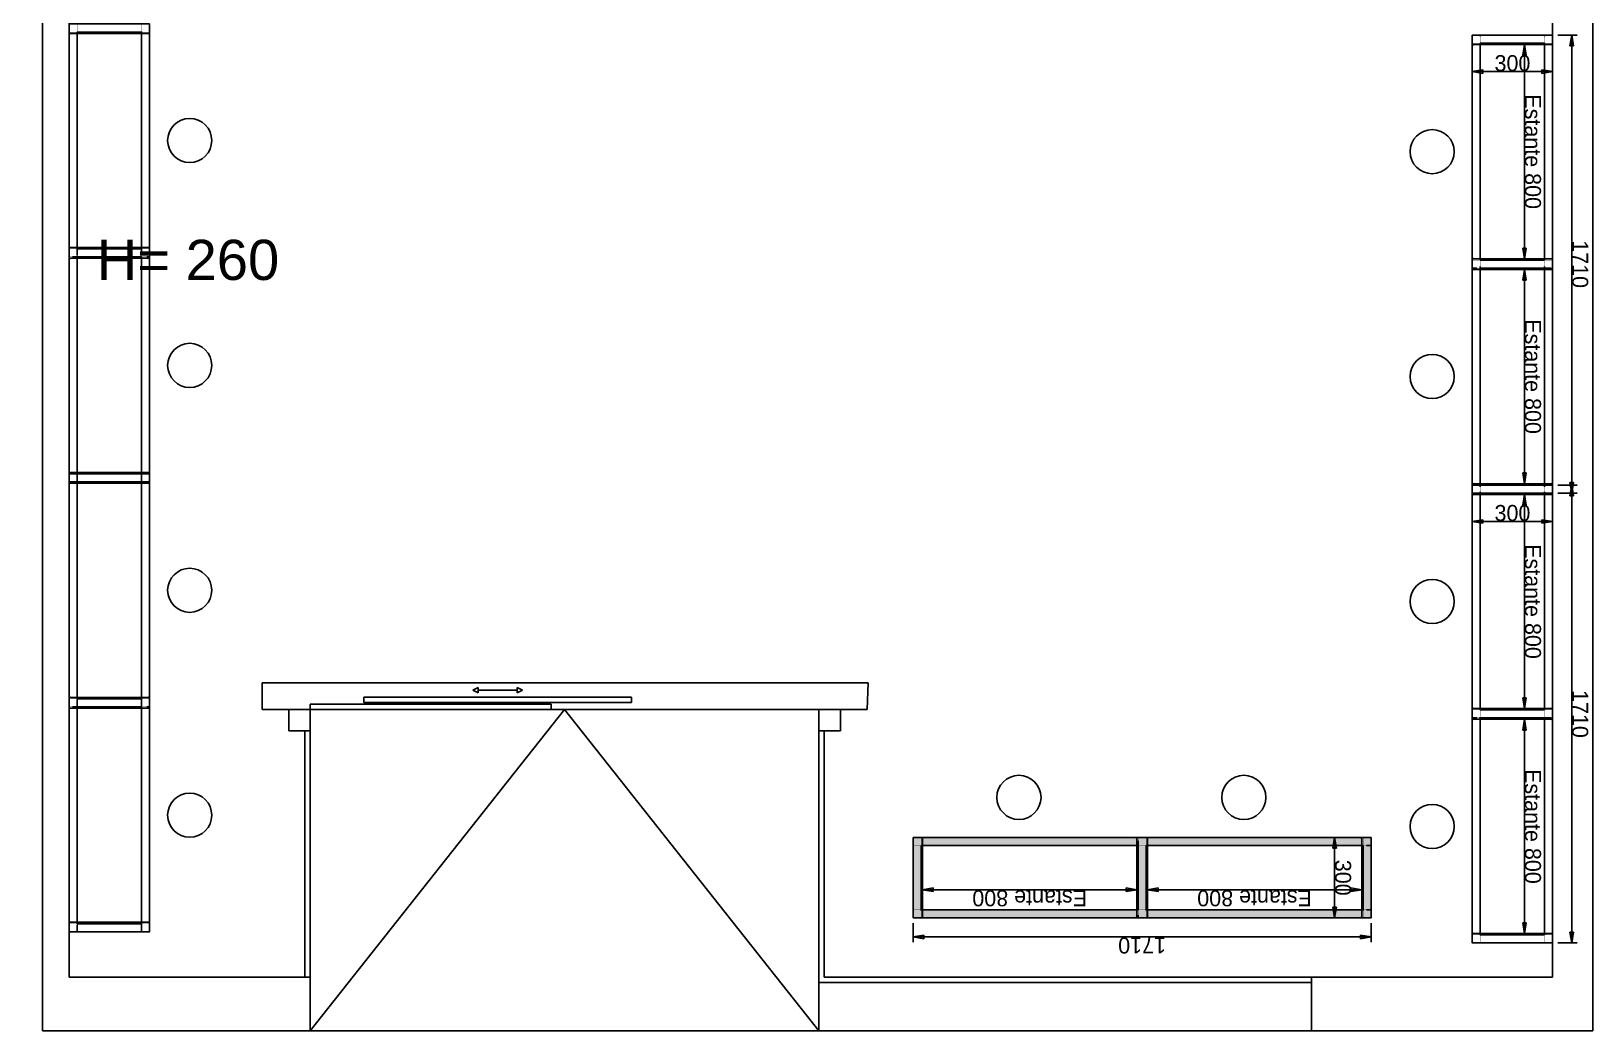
# Model space of a CAD drawing. Header units: inches. Extents: x 216615 to 231886, y -28847 to -680.
# Drawn here: x 226054 to 231886, y -28847 to -25114 of the extents above; entities that cross this region are included whole.
import ezdxf

# ---------------------------------------------------------------- set-up
doc = ezdxf.new("R2010")
doc.units = ezdxf.units.IN
doc.header["$MEASUREMENT"] = 0
doc.linetypes.add('Puntets JB', pattern=[3, 0, -3])
for name, color, linetype in [('Cotas bloques dinámicos PM espacio', 250, 'Continuous'), ('Linea Capa Color 0000 JB', 7, 'Continuous'), ('Linea Capa Color 0140 Blau Vidre JB', 140, 'Continuous')]:
    doc.layers.add(name, color=color, linetype=linetype)
doc.styles.add('Jordi Ava', font='')
doc.styles.get("Standard").update_dxf_attribs({"font": 'arial.ttf'})
doc.styles.get('Jordi Ava').set_extended_font_data('AvantGarde Md BT')
doc.dimstyles.new('Jordi Ava 2015', dxfattribs={"dimtxt": 60, "dimasz": 40, "dimexe": 20, "dimexo": 20, "dimgap": 0.09, "dimtad": 1, "dimdec": 0, "dimzin": 0, "dimdsep": 46, "dimtxsty": 'Jordi Ava', "dimblk": 'CLOSED', "dimcen": 1.5, "dimclrd": 7, "dimclre": 7, "dimclrt": 256, "dimadec": 0, "dimazin": 0, "dimtfac": 0.05, "dimtdec": 0, "dimtofl": 0, "dimtmove": 0, "dimatfit": 3, "dimldrblk": 'CLOSED', "dimfxl": 90, "dimtolj": 1, "dimtzin": 0, "dimlwd": -1, "dimlwe": -1, "dimarcsym": 0})
doc.dimstyles.new('Jordi Ava Vidre 140 2015', dxfattribs={"dimtxt": 60, "dimasz": 40, "dimexe": 20, "dimexo": 20, "dimgap": 0.09, "dimtad": 1, "dimdec": 0, "dimzin": 0, "dimdsep": 46, "dimtxsty": 'Jordi Ava', "dimblk": 'CLOSED', "dimcen": 1.5, "dimclrd": 7, "dimclre": 7, "dimclrt": 256, "dimadec": 0, "dimazin": 0, "dimtfac": 0.05, "dimtdec": 0, "dimtofl": 0, "dimtmove": 0, "dimatfit": 3, "dimldrblk": 'CLOSED', "dimfxl": 90, "dimtolj": 1, "dimtzin": 0, "dimlwd": -1, "dimlwe": -1, "dimarcsym": 0})

# ---------------------------------------------------------------- blocks, each defined once
blk = doc.blocks.new('_Closed')
at = {"color": 0, "linetype": 'ByBlock', "lineweight": -2}
for p, q in [((-1, 0.17), (0, 0)), ((-1, 0.17), (-1, -0.17)), ((0, 0), (-1, -0.17)), ((0, 0), (-1, 0))]:
    blk.add_line(p, q, dxfattribs=at)
blk = doc.blocks.new('*D237')
at = {"layer": 'Cotas bloques dinámicos PM espacio', "color": 7, "ltscale": 10, "transparency": 16777216}
for p, q in [((35, -25), (35, -125)), ((835, -25), (835, -125)), ((75, -105), (795, -105))]:
    blk.add_line(p, q, dxfattribs=at)
at = {"layer": 'Defpoints', "color": 0, "lineweight": 13, "ltscale": 10, "transparency": 16777216}
for p in [(35, -5), (835, -5), (835, -105)]:
    blk.add_point(p, dxfattribs=at)
at = {"layer": 'Cotas bloques dinámicos PM espacio', "color": 7, "ltscale": 10, "transparency": 16777216, "xscale": 40, "yscale": 40, "zscale": 40, "rotation": 180}
blk.add_blockref('_Closed', (35, -105), dxfattribs=at)
at = {"layer": 'Cotas bloques dinámicos PM espacio', "color": 7, "ltscale": 10, "transparency": 16777216, "xscale": 40, "yscale": 40, "zscale": 40}
blk.add_blockref('_Closed', (835, -105), dxfattribs=at)
at = {"layer": 'Cotas bloques dinámicos PM espacio', "color": 140, "ltscale": 10, "transparency": 16777216, "insert": (435, -73.8), "char_height": 60, "attachment_point": 5, "style": 'Jordi Ava'}
blk.add_mtext('\\A1;Estante 800', dxfattribs=at)
blk = doc.blocks.new('*D230')
at = {"layer": 'Cotas bloques dinámicos PM espacio', "color": 7, "ltscale": 10, "transparency": 16777216}
for p, q in [((368036.7, 7441.3), (368036.7, 7512.6)), ((368076.7, 7492.6), (369706.7, 7492.6)), ((369746.7, 7441.3), (369746.7, 7512.6))]:
    blk.add_line(p, q, dxfattribs=at)
at = {"layer": 'Defpoints', "color": 0, "lineweight": 13, "ltscale": 10, "transparency": 16777216}
for p in [(369746.7, 7492.6), (368036.7, 7421.3), (369746.7, 7421.3)]:
    blk.add_point(p, dxfattribs=at)
at = {"layer": 'Cotas bloques dinámicos PM espacio', "color": 7, "ltscale": 10, "transparency": 16777216, "xscale": 40, "yscale": 40, "zscale": 40, "rotation": 180}
blk.add_blockref('_Closed', (368036.7, 7492.6), dxfattribs=at)
at = {"layer": 'Cotas bloques dinámicos PM espacio', "color": 7, "ltscale": 10, "transparency": 16777216, "xscale": 40, "yscale": 40, "zscale": 40}
blk.add_blockref('_Closed', (369746.7, 7492.6), dxfattribs=at)
at = {"layer": 'Cotas bloques dinámicos PM espacio', "ltscale": 10, "transparency": 16777216, "insert": (368891.7, 7523.8), "char_height": 60, "attachment_point": 5, "style": 'Jordi Ava'}
blk.add_mtext('\\A1;1710', dxfattribs=at)
blk = doc.blocks.new('*D231')
at = {"layer": 'Cotas bloques dinámicos PM espacio', "color": 7, "ltscale": 10, "transparency": 16777216}
for p, q in [((368096.7, 7421.3), (368192.9, 7421.3)), ((368172.9, 7381.3), (368172.9, 7161.3)), ((368096.7, 7121.3), (368192.9, 7121.3))]:
    blk.add_line(p, q, dxfattribs=at)
at = {"layer": 'Defpoints', "color": 0, "lineweight": 13, "ltscale": 10, "transparency": 16777216}
for p in [(368076.7, 7421.3), (368076.7, 7121.3), (368172.9, 7121.3)]:
    blk.add_point(p, dxfattribs=at)
at = {"layer": 'Cotas bloques dinámicos PM espacio', "color": 7, "ltscale": 10, "transparency": 16777216, "xscale": 40, "yscale": 40, "zscale": 40}
for p, rotation in [((368172.9, 7421.3), 90), ((368172.9, 7121.3), 270)]:
    blk.add_blockref('_Closed', p, dxfattribs=dict(at, rotation=rotation))
at = {"layer": 'Cotas bloques dinámicos PM espacio', "ltscale": 10, "transparency": 16777216, "insert": (368141.6, 7271.3), "char_height": 60, "attachment_point": 5, "rotation": 90, "style": 'Jordi Ava'}
blk.add_mtext('\\A1;300', dxfattribs=at)
blk = doc.blocks.new('*D238')
at = {"layer": 'Cotas bloques dinámicos PM espacio', "color": 7, "ltscale": 10, "transparency": 16777216}
for p, q in [((875, -25), (875, -125)), ((1675, -25), (1675, -125)), ((915, -105), (1635, -105))]:
    blk.add_line(p, q, dxfattribs=at)
at = {"layer": 'Defpoints', "color": 0, "lineweight": 13, "ltscale": 10, "transparency": 16777216}
for p in [(875, -5), (1675, -5), (1675, -105)]:
    blk.add_point(p, dxfattribs=at)
at = {"layer": 'Cotas bloques dinámicos PM espacio', "color": 7, "ltscale": 10, "transparency": 16777216, "xscale": 40, "yscale": 40, "zscale": 40, "rotation": 180}
blk.add_blockref('_Closed', (875, -105), dxfattribs=at)
at = {"layer": 'Cotas bloques dinámicos PM espacio', "color": 7, "ltscale": 10, "transparency": 16777216, "xscale": 40, "yscale": 40, "zscale": 40}
blk.add_blockref('_Closed', (1675, -105), dxfattribs=at)
at = {"layer": 'Cotas bloques dinámicos PM espacio', "color": 140, "ltscale": 10, "transparency": 16777216, "insert": (1275, -73.8), "char_height": 60, "attachment_point": 5, "style": 'Jordi Ava'}
blk.add_mtext('\\A1;Estante 800', dxfattribs=at)
blk = doc.blocks.new('*D271')
at = {"layer": 'Cotas bloques dinámicos PM espacio', "color": 7, "ltscale": 10, "transparency": 16777216}
for p, q in [((451588.9, 3590.5), (451588.9, 3490.5)), ((452388.9, 3590.5), (452388.9, 3490.5)), ((451628.9, 3510.5), (452348.9, 3510.5))]:
    blk.add_line(p, q, dxfattribs=at)
at = {"layer": 'Defpoints', "color": 0, "lineweight": 13, "ltscale": 10, "transparency": 16777216}
for p in [(451588.9, 3610.5), (452388.9, 3610.5), (452388.9, 3510.5)]:
    blk.add_point(p, dxfattribs=at)
at = {"layer": 'Cotas bloques dinámicos PM espacio', "color": 7, "ltscale": 10, "transparency": 16777216, "xscale": 40, "yscale": 40, "zscale": 40, "rotation": 180}
blk.add_blockref('_Closed', (451588.9, 3510.5), dxfattribs=at)
at = {"layer": 'Cotas bloques dinámicos PM espacio', "color": 7, "ltscale": 10, "transparency": 16777216, "xscale": 40, "yscale": 40, "zscale": 40}
blk.add_blockref('_Closed', (452388.9, 3510.5), dxfattribs=at)
at = {"layer": 'Cotas bloques dinámicos PM espacio', "color": 140, "ltscale": 10, "transparency": 16777216, "insert": (451988.9, 3541.7), "char_height": 60, "attachment_point": 5, "style": 'Jordi Ava'}
blk.add_mtext('\\A1;Estante 800', dxfattribs=at)
blk = doc.blocks.new('*D272')
at = {"layer": 'Cotas bloques dinámicos PM espacio', "color": 7, "ltscale": 10, "transparency": 16777216}
for p, q in [((451553.9, 3635.5), (451553.9, 3706.7)), ((451593.9, 3686.7), (453223.9, 3686.7)), ((453263.9, 3635.5), (453263.9, 3706.7))]:
    blk.add_line(p, q, dxfattribs=at)
at = {"layer": 'Defpoints', "color": 0, "lineweight": 13, "ltscale": 10, "transparency": 16777216}
for p in [(453263.9, 3686.7), (451553.9, 3615.5), (453263.9, 3615.5)]:
    blk.add_point(p, dxfattribs=at)
at = {"layer": 'Cotas bloques dinámicos PM espacio', "color": 7, "ltscale": 10, "transparency": 16777216, "xscale": 40, "yscale": 40, "zscale": 40, "rotation": 180}
blk.add_blockref('_Closed', (451553.9, 3686.7), dxfattribs=at)
at = {"layer": 'Cotas bloques dinámicos PM espacio', "color": 7, "ltscale": 10, "transparency": 16777216, "xscale": 40, "yscale": 40, "zscale": 40}
blk.add_blockref('_Closed', (453263.9, 3686.7), dxfattribs=at)
at = {"layer": 'Cotas bloques dinámicos PM espacio', "ltscale": 10, "transparency": 16777216, "insert": (452408.9, 3718), "char_height": 60, "attachment_point": 5, "style": 'Jordi Ava'}
blk.add_mtext('\\A1;1710', dxfattribs=at)
blk = doc.blocks.new('*D273')
at = {"layer": 'Cotas bloques dinámicos PM espacio', "color": 7, "ltscale": 10, "transparency": 16777216}
for p, q in [((451613.9, 3615.5), (451710.1, 3615.5)), ((451690.1, 3575.5), (451690.1, 3355.5)), ((451613.9, 3315.5), (451710.1, 3315.5))]:
    blk.add_line(p, q, dxfattribs=at)
at = {"layer": 'Defpoints', "color": 0, "lineweight": 13, "ltscale": 10, "transparency": 16777216}
for p in [(451593.9, 3615.5), (451593.9, 3315.5), (451690.1, 3315.5)]:
    blk.add_point(p, dxfattribs=at)
at = {"layer": 'Cotas bloques dinámicos PM espacio', "color": 7, "ltscale": 10, "transparency": 16777216, "xscale": 40, "yscale": 40, "zscale": 40}
for p, rotation in [((451690.1, 3615.5), 90), ((451690.1, 3315.5), 270)]:
    blk.add_blockref('_Closed', p, dxfattribs=dict(at, rotation=rotation))
at = {"layer": 'Cotas bloques dinámicos PM espacio', "color": 140, "ltscale": 10, "transparency": 16777216, "insert": (451658.8, 3465.5), "char_height": 60, "attachment_point": 5, "rotation": 90, "style": 'Jordi Ava'}
blk.add_mtext('\\A1;300', dxfattribs=at)
blk = doc.blocks.new('*D274')
at = {"layer": 'Cotas bloques dinámicos PM espacio', "color": 7, "ltscale": 10, "transparency": 16777216}
for p, q in [((452428.9, 3590.5), (452428.9, 3490.5)), ((453228.9, 3590.5), (453228.9, 3490.5)), ((452468.9, 3510.5), (453188.9, 3510.5))]:
    blk.add_line(p, q, dxfattribs=at)
at = {"layer": 'Defpoints', "color": 0, "lineweight": 13, "ltscale": 10, "transparency": 16777216}
for p in [(452428.9, 3610.5), (453228.9, 3610.5), (453228.9, 3510.5)]:
    blk.add_point(p, dxfattribs=at)
at = {"layer": 'Cotas bloques dinámicos PM espacio', "color": 7, "ltscale": 10, "transparency": 16777216, "xscale": 40, "yscale": 40, "zscale": 40, "rotation": 180}
blk.add_blockref('_Closed', (452428.9, 3510.5), dxfattribs=at)
at = {"layer": 'Cotas bloques dinámicos PM espacio', "color": 7, "ltscale": 10, "transparency": 16777216, "xscale": 40, "yscale": 40, "zscale": 40}
blk.add_blockref('_Closed', (453228.9, 3510.5), dxfattribs=at)
at = {"layer": 'Cotas bloques dinámicos PM espacio', "color": 140, "ltscale": 10, "transparency": 16777216, "insert": (452828.9, 3541.7), "char_height": 60, "attachment_point": 5, "style": 'Jordi Ava'}
blk.add_mtext('\\A1;Estante 800', dxfattribs=at)
blk = doc.blocks.new('Planta Kubo Doble Est. Crist. 800')
at = {"layer": 'Linea Capa Color 0000 JB', "linetype": 'Puntets JB', "ltscale": 0.07}
for points in [[(0, 0), (30, 0), (30, -30), (0, -30)], [(870, 0), (840, 0), (840, -30), (870, -30)], [(1710, 0), (1680, 0), (1680, -30), (1710, -30)], [(0, -300), (30, -300), (30, -270), (0, -270)], [(870, -300), (840, -300), (840, -270), (870, -270)], [(1710, -300), (1680, -300), (1680, -270), (1710, -270)]]:
    blk.add_lwpolyline(points, close=True, dxfattribs=at)
at = {"layer": 'Linea Capa Color 0000 JB', "ltscale": 10}
for points in [[(0, -300), (1710, -300), (1710, 0), (0, 0)], [(840, -30), (30, -30), (30, -270), (840, -270)], [(1680, -30), (870, -30), (870, -270), (1680, -270)]]:
    blk.add_lwpolyline(points, close=True, dxfattribs=at)
for centre in [(435, -450), (1275, -450)]:
    blk.add_circle(centre, 82.4, dxfattribs=at)
at = {"layer": 'Linea Capa Color 0140 Blau Vidre JB', "ltscale": 10}
for points in [[(40, -300), (830, -300, 0.414214), (835, -295), (835, -5, 0.414214), (830, 0), (40, 0, 0.414214), (35, -5), (35, -295, 0.414214)], [(880, -300), (1670, -300, 0.414214), (1675, -295), (1675, -5, 0.414214), (1670, 0), (880, 0, 0.414214), (875, -5), (875, -295, 0.414214)]]:
    blk.add_lwpolyline(points, format="xyb", close=True, dxfattribs=at)
at = {"layer": 'Cotas bloques dinámicos PM espacio', "ltscale": 10}
dim = blk.add_linear_dim(base=(1710, 71.2), p1=(0, 0), p2=(1710, 0), dimstyle='Jordi Ava 2015', dxfattribs=at)
dim.commit()
dim.dimension.update_dxf_attribs({"geometry": '*D230', "text_midpoint": (855, 102.5), "insert": (-368036.7, -7421.3)})
for base, p1, p2, picture, middle in [((835, -105), (35, -5), (835, -5), '*D237', (435, -73.8)), ((1675, -105), (875, -5), (1675, -5), '*D238', (1275, -73.8))]:
    dim = blk.add_linear_dim(base=base, p1=p1, p2=p2, text='Estante <>', dimstyle='Jordi Ava Vidre 140 2015', override={"dimclrt": 140}, dxfattribs=at)
    dim.commit()
    dim.dimension.update_dxf_attribs({"geometry": picture, "text_midpoint": middle})
dim = blk.add_linear_dim(base=(136.2, -300), p1=(40, 0), p2=(40, -300), angle=90, dimstyle='Jordi Ava Vidre 140 2015', dxfattribs=at)
dim.commit()
dim.dimension.update_dxf_attribs({"geometry": '*D231', "text_midpoint": (104.9, -150), "insert": (-368036.7, -7421.3)})
blk = doc.blocks.new('Planta Go Kubo doble Est. crist. 800')
at = {"ltscale": 10}
h = blk.add_hatch(color=256, dxfattribs=at)
h.dxf.hatch_style = 1
h.set_gradient(color1=(214, 214, 214), color2=(214, 214, 214), tint=1, name='INVSPHERICAL')
h.paths.add_polyline_path([(452393.9, 3585.5), (451583.9, 3585.5), (451583.9, 3345.5), (452393.9, 3345.5)], flags=16)
h.paths.add_polyline_path([(451553.9, 3315.5), (453263.9, 3315.5), (453263.9, 3615.5), (451553.9, 3615.5)])
h.paths.add_polyline_path([(453233.9, 3585.5), (452423.9, 3585.5), (452423.9, 3345.5), (453233.9, 3345.5)], flags=16)
at = {"layer": 'Linea Capa Color 0000 JB', "linetype": 'Puntets JB', "ltscale": 0.07}
for points in [[(451553.9, 3615.5), (451583.9, 3615.5), (451583.9, 3585.5), (451553.9, 3585.5)], [(452423.9, 3615.5), (452393.9, 3615.5), (452393.9, 3585.5), (452423.9, 3585.5)], [(453263.9, 3615.5), (453233.9, 3615.5), (453233.9, 3585.5), (453263.9, 3585.5)], [(451553.9, 3315.5), (451583.9, 3315.5), (451583.9, 3345.5), (451553.9, 3345.5)], [(452423.9, 3315.5), (452393.9, 3315.5), (452393.9, 3345.5), (452423.9, 3345.5)], [(453263.9, 3315.5), (453233.9, 3315.5), (453233.9, 3345.5), (453263.9, 3345.5)]]:
    blk.add_lwpolyline(points, close=True, dxfattribs=at)
at = {"layer": 'Linea Capa Color 0000 JB', "ltscale": 10}
for points in [[(451553.9, 3315.5), (453263.9, 3315.5), (453263.9, 3615.5), (451553.9, 3615.5)], [(452393.9, 3585.5), (451583.9, 3585.5), (451583.9, 3345.5), (452393.9, 3345.5)], [(453233.9, 3585.5), (452423.9, 3585.5), (452423.9, 3345.5), (453233.9, 3345.5)]]:
    blk.add_lwpolyline(points, close=True, dxfattribs=at)
for centre in [(452028.9, 3165.5), (452868.9, 3165.5)]:
    blk.add_circle(centre, 82.4, dxfattribs=at)
at = {"layer": 'Linea Capa Color 0140 Blau Vidre JB', "ltscale": 10}
for points in [[(451593.9, 3315.5), (452383.9, 3315.5, 0.414214), (452388.9, 3320.5), (452388.9, 3610.5, 0.414214), (452383.9, 3615.5), (451593.9, 3615.5, 0.414214), (451588.9, 3610.5), (451588.9, 3320.5, 0.414214)], [(452433.9, 3315.5), (453223.9, 3315.5, 0.414214), (453228.9, 3320.5), (453228.9, 3610.5, 0.414214), (453223.9, 3615.5), (452433.9, 3615.5, 0.414214), (452428.9, 3610.5), (452428.9, 3320.5, 0.414214)]]:
    blk.add_lwpolyline(points, format="xyb", close=True, dxfattribs=at)
at = {"layer": 'Cotas bloques dinámicos PM espacio', "ltscale": 10}
dim = blk.add_linear_dim(base=(453263.9, 3686.7), p1=(451553.9, 3615.5), p2=(453263.9, 3615.5), dimstyle='Jordi Ava 2015', dxfattribs=at)
dim.commit()
dim.dimension.update_dxf_attribs({"geometry": '*D272', "text_midpoint": (452408.9, 3718)})
for base, p1, p2, picture, middle in [((452388.9, 3510.5), (451588.9, 3610.5), (452388.9, 3610.5), '*D271', (451988.9, 3541.7)), ((453228.9, 3510.5), (452428.9, 3610.5), (453228.9, 3610.5), '*D274', (452828.9, 3541.7))]:
    dim = blk.add_linear_dim(base=base, p1=p1, p2=p2, text='Estante <>', dimstyle='Jordi Ava Vidre 140 2015', override={"dimclrt": 140}, dxfattribs=at)
    dim.commit()
    dim.dimension.update_dxf_attribs({"geometry": picture, "text_midpoint": middle})
dim = blk.add_linear_dim(base=(451690.1, 3315.5), p1=(451593.9, 3615.5), p2=(451593.9, 3315.5), angle=90, dimstyle='Jordi Ava Vidre 140 2015', override={"dimclrt": 140}, dxfattribs=at)
dim.commit()
dim.dimension.update_dxf_attribs({"geometry": '*D273', "text_midpoint": (451658.8, 3465.5)})

msp = doc.modelspace()

# ---------------------------------------------------------------- linework, layer by layer
for p, q in [((231885.7, -28847.3), (231885.7, -13737.3)), ((226095.7, -15847.3), (226095.7, -28847.3)), ((226195.7, -28647.3), (226195.7, -24917.3)), ((231735.7, -28647.3), (231735.7, -25017.3)), ((226915.7, -27647.3), (226915.7, -27547.3)), ((226915.7, -27547.3), (229180.1, -27547.3)), ((227703.1, -27575.3), (227723.1, -27565.3)), ((227703.1, -27575.3), (227723.1, -27585.3)), ((227723.1, -27575.3), (227723.1, -27565.3)), ((227795.7, -27575.3), (227723.1, -27575.3)), ((227723.1, -27575.3), (227723.1, -27585.3)), ((227795.7, -27575.3), (227868.2, -27575.3)), ((227868.2, -27575.3), (227868.2, -27565.3)), ((227888.2, -27575.3), (227868.2, -27565.3)), ((227868.2, -27575.3), (227868.2, -27585.3)), ((227888.2, -27575.3), (227868.2, -27585.3)), ((229180.1, -27547.3), (229175.7, -27647.3)), ((227095.7, -27647.3), (227095.7, -27627.3)), ((227095.7, -27627.3), (227995.7, -27627.3)), ((228295.7, -27601.7), (227295.7, -27601.7)), ((227295.7, -27601.7), (227295.7, -27621.7)), ((227295.7, -27621.7), (227995.7, -27621.7)), ((227995.7, -27621.7), (228295.7, -27621.7)), ((227995.7, -27627.3), (227995.7, -27647.3)), ((228295.7, -27621.7), (228295.7, -27601.7)), ((227015.7, -27647.3), (226915.7, -27647.3)), ((227015.7, -27727.3), (227015.7, -27647.3)), ((227015.7, -27647.3), (227095.7, -27647.3)), ((227095.7, -28847.3), (227095.7, -27647.3)), ((227095.7, -27647.3), (228995.7, -27647.3)), ((227095.7, -28847.3), (228045.7, -27647.3)), ((227095.7, -27647.3), (227095.7, -27727.3)), ((227995.7, -27647.3), (227095.7, -27647.3)), ((228045.7, -27647.3), (228995.7, -28847.3)), ((228995.7, -27647.3), (228995.7, -28847.3)), ((228995.7, -27727.3), (228995.7, -27647.3)), ((228995.7, -27647.3), (229075.7, -27647.3)), ((229075.7, -27647.3), (229075.7, -27727.3)), ((229075.7, -27647.3), (229175.7, -27647.3)), ((227095.7, -27727.3), (227015.7, -27727.3)), ((227075.7, -27727.3), (227075.7, -28647.3)), ((227095.7, -27727.3), (227095.7, -28647.3)), ((229075.7, -27727.3), (228995.7, -27727.3)), ((228995.7, -28667.3), (228995.7, -27727.3)), ((229015.7, -28647.3), (229015.7, -27727.3)), ((227095.7, -28647.3), (226195.7, -28647.3)), ((227095.7, -28847.3), (227095.7, -28647.3)), ((230835.7, -28667.3), (228995.7, -28667.3)), ((230835.7, -28647.3), (229015.7, -28647.3)), ((230835.7, -28847.3), (230835.7, -28647.3)), ((230835.7, -28647.3), (231735.7, -28647.3)), ((226195.7, -28847.3), (226095.7, -28847.3)), ((227095.7, -28847.3), (226195.7, -28847.3)), ((227095.7, -28847.3), (230835.7, -28847.3)), ((230835.7, -28847.3), (231735.7, -28847.3)), ((231735.7, -28847.3), (231885.7, -28847.3))]:
    msp.add_line(p, q)

# ---------------------------------------------------------------- block references
at = {"lineweight": 13, "xscale": -1, "rotation": 90}
for p in [(226195.7, -25087.3), (226195.7, -26767.3)]:
    msp.add_blockref('Planta Kubo Doble Est. Crist. 800', p, dxfattribs=at)
at = {"lineweight": 13}
for name, p, rotation in [('Planta Kubo Doble Est. Crist. 800', (231735.7, -25129.1), 270), ('Planta Kubo Doble Est. Crist. 800', (231735.7, -26809.1), 270), ('Planta Go Kubo doble Est. crist. 800', (682611.5, -24810.2), 180)]:
    msp.add_blockref(name, p, dxfattribs=dict(at, rotation=rotation))

# ---------------------------------------------------------------- texts
at = {"insert": (226298.5, -25893.2), "char_height": 150, "attachment_point": 1}
msp.add_mtext_dynamic_manual_height_columns('H= 260', width=4951.074, gutter_width=125, heights=[0], dxfattribs=at)

doc.saveas('drawing.dxf')
